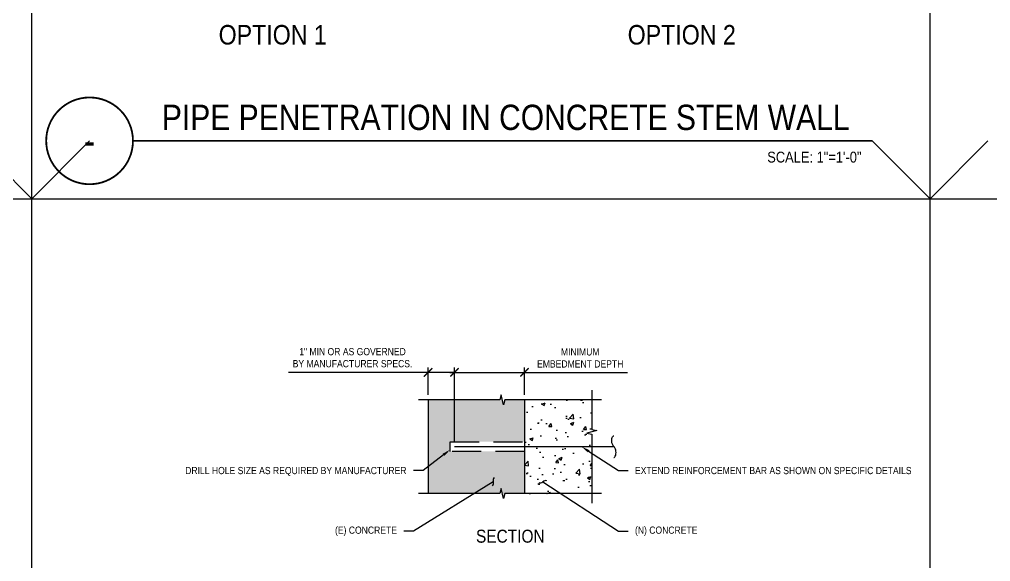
# Model space of a CAD drawing. Header units: inches. Extents: x -16404 to 14624, y -1591 to 16152.
# Drawn here: x -8850 to -8749.3, y 746.4 to 802.6 of the extents above; entities that cross this region are included whole.
import ezdxf
from ezdxf import colors
from ezdxf.entities.mleader import LeaderData, LeaderLine
from ezdxf.enums import TextEntityAlignment as Align
from ezdxf.math import Vec2, Vec3

# ---------------------------------------------------------------- set-up
doc = ezdxf.new("R2010")
doc.units = ezdxf.units.IN
doc.header["$LTSCALE"] = 24
doc.header["$MEASUREMENT"] = 0
doc.linetypes.add('DASHED2', pattern=[0.375, 0.25, -0.125])
doc.linetypes.add('HIDDEN2', pattern=[0.1875, 0.125, -0.0625])
doc.layers.get('0').update_dxf_attribs({"linetype": 'CONTINUOUS'})
doc.layers.get('DefPoints').update_dxf_attribs({"color": 251, "linetype": 'CONTINUOUS'})
for name, color, linetype in [('S-ANNO-DIMS', 2, 'CONTINUOUS'), ('S-ANNO-NOTE', 4, 'CONTINUOUS'), ('S-BREAK', 2, 'CONTINUOUS'), ('S-CONC', 4, 'CONTINUOUS'), ('S-EXISTING', 1, 'CONTINUOUS'), ('S-REBAR', 7, 'CONTINUOUS')]:
    doc.layers.add(name, color=color, linetype=linetype)
doc.layers.add('S-ANNO-GRID-NONPLOT', color=251, linetype='CONTINUOUS', plot=False)
doc.layers.add('S-HATCH2', color=2, linetype='CONTINUOUS', transparency=0.5)
doc.layers.add('S-POCHE-247', color=7, linetype='CONTINUOUS', true_color=0xf7f7f7, transparency=0.8)
doc.styles.add('Arial', font='arial.ttf', dxfattribs={"width": 0.85})
doc.dimstyles.new('DIM-8$0', dxfattribs={"dimscale": 8, "dimtxt": 0.09375, "dimasz": 0.109375, "dimexe": 0.0625, "dimexo": 0.0625, "dimgap": 0.0625, "dimtad": 1, "dimdec": 4, "dimzin": 11, "dimdsep": 46, "dimlunit": 4, "dimtxsty": 'Arial', "dimblk1": 'ARCHTICK', "dimblk2": 'ARCHTICK', "dimsah": 1, "dimcen": 0.125, "dimdle": 0.0625, "dimclrd": 256, "dimclre": 256, "dimclrt": 4, "dimadec": 0, "dimazin": 0, "dimtfac": 1, "dimtdec": 4, "dimtmove": 0, "dimatfit": 3, "dimldrblk": 'ARCHTICK', "dimfxl": 1, "dimtolj": 1, "dimtzin": 11, "dimarcsym": 0})

# ---------------------------------------------------------------- blocks, each defined once
blk = doc.blocks.new('_ARCHTICK')
at = {"color": 0, "linetype": 'ByBlock', "const_width": 0.15}
blk.add_lwpolyline([(-0.5, -0.5), (0.5, 0.5)], dxfattribs=at)
blk = doc.blocks.new('*D2315')
at = {"layer": 'DefPoints', "color": 0, "transparency": 16777216}
for p in [(-8804.88095604943, 765.9847842355739), (-8807.619511685127, 763.1452514175544), (-8804.88095604943, 758.2796655899292)]:
    blk.add_point(p, dxfattribs=at)
at = {"layer": 'S-ANNO-DIMS', "lineweight": -2, "transparency": 16777216}
for p, q in [((-8807.619511685127, 765.9847842355739), (-8822.099455896781, 765.9847842355739)), ((-8804.88095604943, 765.9847842355739), (-8808.119511685127, 765.9847842355739)), ((-8807.619511685127, 763.6452514175544), (-8807.619511685127, 766.4847842355739)), ((-8804.88095604943, 758.7796655899292), (-8804.88095604943, 766.4847842355739))]:
    blk.add_line(p, q, dxfattribs=at)
at = {"layer": 'S-ANNO-DIMS', "lineweight": -2, "transparency": 16777216, "xscale": 0.875, "yscale": 0.875, "zscale": 0.875, "rotation": 180}
blk.add_blockref('_ARCHTICK', (-8807.619511685127, 765.9847842355739), dxfattribs=at)
at = {"layer": 'S-ANNO-DIMS', "lineweight": -2, "transparency": 16777216, "xscale": 0.875, "yscale": 0.875, "zscale": 0.875}
blk.add_blockref('_ARCHTICK', (-8804.88095604943, 765.9847842355739), dxfattribs=at)
at = {"layer": 'S-ANNO-DIMS', "color": 4, "transparency": 16777216, "insert": (-8815.460583113698, 767.504224890417), "char_height": 0.75, "attachment_point": 5, "style": 'Arial'}
blk.add_mtext('\\A1;1" MIN OR AS GOVERNED\\PBY MANUFACTURER SPECS.', dxfattribs=at)
blk = doc.blocks.new('*D2316')
at = {"layer": 'DefPoints', "color": 0, "transparency": 16777216}
for p in [(-8797.619511685127, 765.9847842355739), (-8797.619511685127, 763.1452514175544), (-8804.88095604943, 758.2796655899292)]:
    blk.add_point(p, dxfattribs=at)
at = {"layer": 'S-ANNO-DIMS', "lineweight": -2, "transparency": 16777216}
for p, q in [((-8805.38095604943, 765.9847842355739), (-8797.619511685127, 765.9847842355739)), ((-8804.88095604943, 758.7796655899292), (-8804.88095604943, 766.4847842355739)), ((-8797.619511685127, 763.6452514175544), (-8797.619511685127, 766.4847842355739)), ((-8797.619511685127, 765.9847842355739), (-8786.930835013913, 765.9847842355739))]:
    blk.add_line(p, q, dxfattribs=at)
at = {"layer": 'S-ANNO-DIMS', "lineweight": -2, "transparency": 16777216, "xscale": 0.875, "yscale": 0.875, "zscale": 0.875, "rotation": 180}
blk.add_blockref('_ARCHTICK', (-8804.88095604943, 765.9847842355739), dxfattribs=at)
at = {"layer": 'S-ANNO-DIMS', "lineweight": -2, "transparency": 16777216, "xscale": 0.875, "yscale": 0.875, "zscale": 0.875}
blk.add_blockref('_ARCHTICK', (-8797.619511685127, 765.9847842355739), dxfattribs=at)
at = {"layer": 'S-ANNO-DIMS', "color": 4, "transparency": 16777216, "insert": (-8791.837673349519, 767.485040033664), "char_height": 0.75, "attachment_point": 5, "style": 'Arial'}
blk.add_mtext('\\A1;MINIMUM \\PEMBEDMENT DEPTH', dxfattribs=at)
blk = doc.blocks.new('_Integral')
at = {"color": 0, "linetype": 'ByBlock', "lineweight": -2}
for centre, start, end in [((0.44488802, -0.09133463), 101.9999999980396, 167.9999999799194), ((-0.44488802, 0.09133463), 282.0000000215427, 348.0000000034225)]:
    blk.add_arc(centre, 0.45416667, start, end, dxfattribs=at)
blk = doc.blocks.new('Se_24x36_DETAILS_GRID')
for p, q in [((7.76742490627095, 15.33333333333339), (7.76742490627095, 23.00000000000007)), ((15.53484981254195, 15.33333333333345), (15.53484981254195, 23.00000000000012)), ((7.767424906271003, 15.33333333333344), (8.267424906293057, 15.83333333335561)), ((15.53484981254195, 15.33333333333344), (16.034849812564, 15.8333333333556)), ((3.552713678800501e-15, 15.33333333333338), (7.767424906270949, 15.33333333333338)), ((7.76742490627095, 15.33333333333338), (15.5348498125419, 15.33333333333338)), ((7.767424906270946, 7.66666666666672), (7.767424906270946, 15.33333333333339)), ((15.53484981254189, 15.33333333333338), (23.30227471881284, 15.33333333333338)), ((15.53484981254195, 7.666666666666777), (15.53484981254195, 15.33333333333345))]:
    blk.add_line(p, q)
at = {"linetype": 'DASHED2', "ltscale": 0.5}
for p, q in [((7.767424906270946, 15.33333333333338), (7.267424906248898, 15.83333333335554)), ((15.53484981254189, 15.33333333333338), (15.03484981251985, 15.83333333335554))]:
    blk.add_line(p, q, dxfattribs=at)
blk = doc.blocks.new('*U3380')
at = {"const_width": 0.1875}
for points in [[(-4.5, 1.2e-15, -1), (4.5, 0, 3.732050807568882)], [(-4.5, 0, 1), (4.5, 0, -3.732050807568882)]]:
    blk.add_lwpolyline(points, format="xyb", dxfattribs=at)
blk.add_lwpolyline([(4.5, 0), (81.20909887471971, 0)], dxfattribs=at)
blk.add_circle((0, 0), 4.5)
at = {"style": 'Arial', "width": 0.85}
for tag, p in [('DWG_TITLE_1', (7.5, 6.1875)), ('DWG_TITLE_2', (7.5, 2.4375))]:
    blk.add_attdef(tag, text='', height=2.625, dxfattribs=at).set_placement(p, align=Align.MIDDLE_LEFT)
blk.add_attdef('#', text='', height=3, dxfattribs=at).set_placement((0, 0), align=Align.MIDDLE_CENTER)
blk.add_attdef('SCALE', text='', height=1.125, dxfattribs=at).set_placement((80.08409887471971, -1.125), align=Align.TOP_RIGHT)

msp = doc.modelspace()

# ---------------------------------------------------------------- hatches: boundary and pattern name
at = {"layer": 'S-HATCH2'}
h = msp.add_hatch(dxfattribs=at)
h.set_pattern_fill('AR-CONC', color=256, scale=0.5, style=0)
h.set_pattern_definition([(49.99999999999999, (-15222.12194199521, -1448.822426167759), (3.586300913003767, -0.3137606749129755), [0.375, -4.125]), (355, (-15222.12194199521, -1448.822426167759), (-0.693756668065, 3.760960668500059), [0.3, -3.3]), (100.45144446, (-15221.82308359022, -1448.848572887759), (2.89254423363556, 3.447199954843147), [0.3187009599999959, -3.505710559999967]), (46.18420000000002, (-15222.12194199521, -1447.822426167759), (5.336206653357862, -0.8275964039653827), [0.5624999999999918, -6.187499999999934]), (96.63563549, (-15221.67725827021, -1447.891392702759), (4.673309728371142, 4.870593003872752), [0.47805171, -5.258568799999999]), (351.1841639899999, (-15222.12194199521, -1447.822426167759), (4.673309725273866, 4.870593001349951), [0.45, -4.950000005]), (21, (-15221.62194199521, -1448.072426167759), (2.984535260592308, -2.013094453326694), [0.375, -4.125]), (326.0000000000001, (-15221.62194199521, -1448.072426167759), (1.216576659607909, 3.625750225234265), [0.3, -3.3]), (71.45144474, (-15221.37323072522, -1448.240184037759), (4.201111883649856, 1.612655764031769), [0.31870095, -3.50571056]), (37.50000000000001, (-15222.12194199521, -1448.822426167759), (0.06079927658645334, 1.664469269156557), [0, -3.26, 0, -3.35, 0, -3.3125]), (7.499999999999999, (-15222.12194199521, -1448.822426167759), (1.315347687210743, 1.972058559411801), [0, -1.91, 0, -3.185, 0, -1.2625]), (327.5, (-15223.23694199521, -1448.822426167759), (2.669112180862045, -0.1127743586718988), [0, -1.25, 0, -3.9, 0, -5.175]), (317.5, (-15223.73694199521, -1448.822426167759), (2.915930846711931, 0.5005249116615886), [0, -1.625, 0, -2.59, 0, -3.675])])
h.paths.add_polyline_path([(-8790.619511685127, 753.414079762304), (-8790.619511685127, 758.2796655899292), (-8797.619511685127, 758.2796655899292), (-8797.619511685127, 757.6414102908384), (-8797.619511685127, 753.414079762304)])
h.paths.add_polyline_path([(-8790.619511685127, 758.2796655899292), (-8790.619511685127, 759.5596189750577), (-8791.138412480428, 759.6858101632897), (-8790.100610889833, 759.9381925397538), (-8790.619511685127, 760.0643837279858), (-8790.619511685127, 763.1452514175544), (-8797.619511685127, 763.1452514175544), (-8797.619511685127, 758.2796655899292)])
at = {"layer": 'S-POCHE-247'}
h = msp.add_hatch(color=256, dxfattribs=at)
h.dxf.hatch_style = 1
h.paths.add_polyline_path([(-8797.619511685127, 758.7796655899292), (-8797.619511685127, 763.1452514175544), (-8799.671736779765, 763.1452514175544), (-8799.797927967997, 762.6263506222531), (-8800.05031034446, 763.6641522128484), (-8800.176501532693, 763.1452514175544), (-8807.619511685127, 763.1452514175544), (-8807.619511685127, 753.414079762304), (-8800.176501532693, 753.414079762304), (-8800.05031034446, 753.9329805575981), (-8799.797927967997, 752.8951789670027), (-8799.671736779765, 753.414079762304), (-8797.619511685127, 753.414079762304), (-8797.619511685127, 757.7796655899292), (-8805.329386282261, 757.7796655899292), (-8805.329386282261, 758.7796655899292)])

# ---------------------------------------------------------------- linework, layer by layer
at = {"layer": 'S-BREAK'}
for points in [[(-8790.619511685127, 764.1452514175544), (-8790.619511685127, 760.0643837279858), (-8790.100610889833, 759.9381925397538), (-8791.138412480428, 759.6858101632897), (-8790.619511685127, 759.5596189750577), (-8790.619511685127, 752.414079762304)], [(-8789.619511685127, 763.1452514175544), (-8799.671736779765, 763.1452514175544), (-8799.797927967997, 762.6263506222531), (-8800.05031034446, 763.6641522128484), (-8800.176501532693, 763.1452514175544), (-8808.619511685127, 763.1452514175544)], [(-8789.619511685127, 753.414079762304), (-8799.671736779765, 753.414079762304), (-8799.797927967997, 752.8951789670027), (-8800.05031034446, 753.9329805575981), (-8800.176501532693, 753.414079762304), (-8808.619511685127, 753.414079762304)]]:
    msp.add_lwpolyline(points, dxfattribs=at)
msp.add_lwpolyline([(-8788.345504701403, 757.1537634438428, 0.1690755096396525), (-8788.2892998087, 757.1733284821094, 0.1242021274089856), (-8788.202239820723, 757.2869769954341, 0.05676694955247798), (-8788.129266800217, 757.528740337315, 0.09010703569990036), (-8788.129266800217, 757.8007754931532, 0.04190158565467533), (-8788.187555681328, 758.0168568203226, 0.09726503144906694), (-8788.345504701403, 758.2796655899292, -0.04661821526028066), (-8788.414208464837, 758.3715752480275, -0.03375369541026479), (-8788.50345372147, 758.5424743595358, -0.09726503145107757), (-8788.570324272183, 758.841714516886, -0.03568499666321983), (-8788.561742602582, 759.0305908425435, -0.06904860745220688), (-8788.514119379488, 759.2135660869608, -0.05613675512750538), (-8788.433030710814, 759.3603690254749, -0.2519951310789736), (-8788.345504701403, 759.4037634438428, -4.02334231251289)], format="xyb", dxfattribs=at)
at = {"layer": 'S-CONC'}
msp.add_line((-8797.619511685127, 763.1452514175544), (-8797.619511685127, 753.414079762304), dxfattribs=at)
at = {"layer": 'S-CONC', "color": 2, "linetype": 'HIDDEN2'}
msp.add_lwpolyline([(-8797.619511685127, 757.7796655899292), (-8805.329386282261, 757.7796655899292), (-8805.329386282261, 758.7796655899292), (-8797.619511685127, 758.7796655899292)], close=True, dxfattribs=at)
at = {"layer": 'S-EXISTING'}
msp.add_line((-8807.619511685127, 763.1452514175544), (-8807.619511685127, 753.414079762304), dxfattribs=at)
at = {"layer": 'S-REBAR'}
msp.add_line((-8804.88095604943, 758.2796655899292), (-8788.345504701403, 758.2796655899292), dxfattribs=at)

# ---------------------------------------------------------------- block references
at = {"layer": 'S-ANNO-GRID-NONPLOT', "xscale": 12, "yscale": 12, "zscale": 12}
msp.add_blockref('Se_24x36_DETAILS_GRID', (-8941.94960038468, 600), dxfattribs=at)
at = {"layer": 'S-ANNO-NOTE'}
msp.add_blockref('*U3380', (-8842.740501509163, 790.0000000002674), dxfattribs=at).add_auto_attribs({'#': '-', 'DWG_TITLE_2': 'PIPE PENETRATION IN CONCRETE STEM WALL', 'SCALE': 'SCALE: 1"=1\'-0"'})

# ---------------------------------------------------------------- texts
at = {"layer": 'S-ANNO-NOTE', "color": 6, "attachment_point": 8, "style": 'Arial'}
for s, insert, char_height, width in [('OPTION 1', (-8823.740330232804, 799.9640493928282), 2.025, 39.43640535470668), ('OPTION 2', (-8781.30371123189, 799.9640493928282), 2.025, 39.43640535470668), ('SECTION', (-8799.090770440602, 748.2965631813495), 1.35, 20.72004351011937)]:
    msp.add_mtext(s, dxfattribs=dict(at, insert=insert, char_height=char_height, width=width))

# ---------------------------------------------------------------- dimensions: what is measured, and where the dimension line sits
at = {"layer": 'S-ANNO-DIMS'}
dim = msp.add_linear_dim(base=(-8804.88095604943, 765.9847842355739), p1=(-8807.619511685127, 763.1452514175544), p2=(-8804.88095604943, 758.2796655899292), text='1" MIN OR AS GOVERNED\\PBY MANUFACTURER SPECS.', dimstyle='DIM-8$0', dxfattribs=at)
dim.commit()
dim.dimension.update_dxf_attribs({"geometry": '*D2315', "text_midpoint": (-8815.460583113698, 765.9847842355739), "dimtype": 160})
dim = msp.add_linear_dim(base=(-8797.619511685127, 765.9847842355739), p1=(-8804.88095604943, 758.2796655899292), p2=(-8797.619511685127, 763.1452514175544), text='MINIMUM \\PEMBEDMENT DEPTH', dimstyle='DIM-8$0', dxfattribs=at)
dim.commit()
dim.dimension.update_dxf_attribs({"geometry": '*D2316', "text_midpoint": (-8791.837673349519, 767.485040033664)})

# ---------------------------------------------------------------- leaders
at = {"layer": 'S-ANNO-NOTE'}
ml = msp.add_multileader_mtext('Standard', dxfattribs=at)
ml.set_content('{\\C256;DRILL HOLE SIZE AS REQUIRED BY MANUFACTURER}', color=4, style='Arial')
ml.set_leader_properties(color=2)
ml.build(insert=Vec2(0, 0))
ml.multileader.update_dxf_attribs({"dogleg_length": 0.36, "arrow_head_size": 0.875, "scale": 8})
ctx = ml.context
ctx.base_point, ctx.scale, ctx.char_height, ctx.arrow_head_size, ctx.landing_gap_size, ctx.plane_origin = Vec3(-8819.324973331324, 755.7933313070316), 8, 0.75, 0.875, 0.72, Vec3(-8764.98175911668, 1054.128153153091)
ctx.text_align_type = 2
notes = []
notes.append((ctx, [(0, (1, 1, 0), (-8808.140873740602, 755.7933313070316), (-1, 0), 1.000000000000005, [(0, [(-8805.329386282261, 757.9657585659152)], 0, [])])]))
ctx.mtext.insert, ctx.mtext.width, ctx.mtext.alignment, ctx.mtext.flow_direction = Vec3(-8809.8608737406, 756.1747262592826), 9.800907780125272, 3, 5
ml = msp.add_multileader_mtext('Standard', dxfattribs=at)
ml.set_content('{\\C256;EXTEND REINFORCEMENT BAR AS SHOWN ON SPECIFIC DETAILS}', color=4, style='Arial')
ml.set_leader_properties(color=2)
ml.build(insert=Vec2(0, 0))
ml.multileader.update_dxf_attribs({"dogleg_length": 0.36, "arrow_head_size": 0.875, "scale": 8})
ctx = ml.context
ctx.base_point, ctx.scale, ctx.char_height, ctx.arrow_head_size, ctx.landing_gap_size, ctx.plane_origin = Vec3(-8786.878078025577, 755.7933313070316), 8, 0.75, 0.875, 0.72, Vec3(-8831.584863668795, 1054.128153153091)
notes.append((ctx, [(0, (1, 1, 0), (-8787.878078025577, 755.7933313070316), (1, 0), 1.000000000000005, [(0, [(-8791.704066431332, 758.2796655899292)], 0, [])])]))
ctx.mtext.insert, ctx.mtext.width, ctx.mtext.flow_direction = Vec3(-8786.158078025579, 756.1747262592826), 9.800907780125272, 5
ml = msp.add_multileader_mtext('Standard', dxfattribs=at)
ml.set_content('{\\C256;(E) CONCRETE}', color=4, style='Arial')
ml.set_leader_properties(color=2)
ml.set_arrow_properties(name='INTEGRAL')
ml.build(insert=Vec2(0, 0))
ml.multileader.update_dxf_attribs({"dogleg_length": 0.36, "arrow_head_size": 0.875, "scale": 8})
ctx = ml.context
ctx.base_point, ctx.scale, ctx.char_height, ctx.arrow_head_size, ctx.landing_gap_size, ctx.plane_origin = Vec3(-8817.898187617038, 749.5074129556597), 8, 0.75, 0.875, 0.72, Vec3(-8764.98175911668, 1047.842234801719)
ctx.text_align_type = 2
notes.append((ctx, [(0, (1, 1, 0), (-8809.127977862605, 749.5074129556597), (-1, 0), 1.000000000000005, [(0, [(-8800.853180575403, 754.6395746764829)], 0, [])])]))
ctx.mtext.insert, ctx.mtext.width, ctx.mtext.alignment, ctx.mtext.flow_direction = Vec3(-8810.847977862602, 749.9926619324679), 9.800907780125272, 3, 5
ml = msp.add_multileader_mtext('Standard', dxfattribs=at)
ml.set_content('{\\C256;(N) CONCRETE}', color=4, style='Arial')
ml.set_leader_properties(color=2)
ml.set_arrow_properties(name='INTEGRAL')
ml.build(insert=Vec2(0, 0))
ml.multileader.update_dxf_attribs({"dogleg_length": 0.36, "arrow_head_size": 0.875, "scale": 8})
ctx = ml.context
ctx.base_point, ctx.scale, ctx.char_height, ctx.arrow_head_size, ctx.landing_gap_size, ctx.plane_origin = Vec3(-8786.878078025577, 749.5074129556597), 8, 0.75, 0.875, 0.72, Vec3(-8831.584863668795, 1047.842234801719)
notes.append((ctx, [(0, (1, 1, 0), (-8787.878078025577, 749.5074129556597), (1, 0), 1.000000000000005, [(0, [(-8795.713442210072, 754.6395746764829)], 0, [])])]))
ctx.mtext.insert, ctx.mtext.width, ctx.mtext.flow_direction = Vec3(-8786.158078025579, 749.9926619324679), 9.800907780125272, 5
for ctx, leaders in notes:
    for number, flags, end, landing, length, lines in leaders:
        leader = LeaderData()
        leader.index, (leader.has_last_leader_line, leader.has_dogleg_vector, leader.attachment_direction) = number, flags
        leader.last_leader_point, leader.dogleg_vector, leader.dogleg_length = Vec3(end), Vec3(landing), length
        for number, points, colour, breaks in lines:
            line = LeaderLine()
            line.index, line.vertices, line.color, line.breaks = number, Vec3.list(points), colors.encode_raw_color(colour), breaks
            leader.lines.append(line)
        ctx.leaders.append(leader)

doc.saveas('drawing.dxf')
